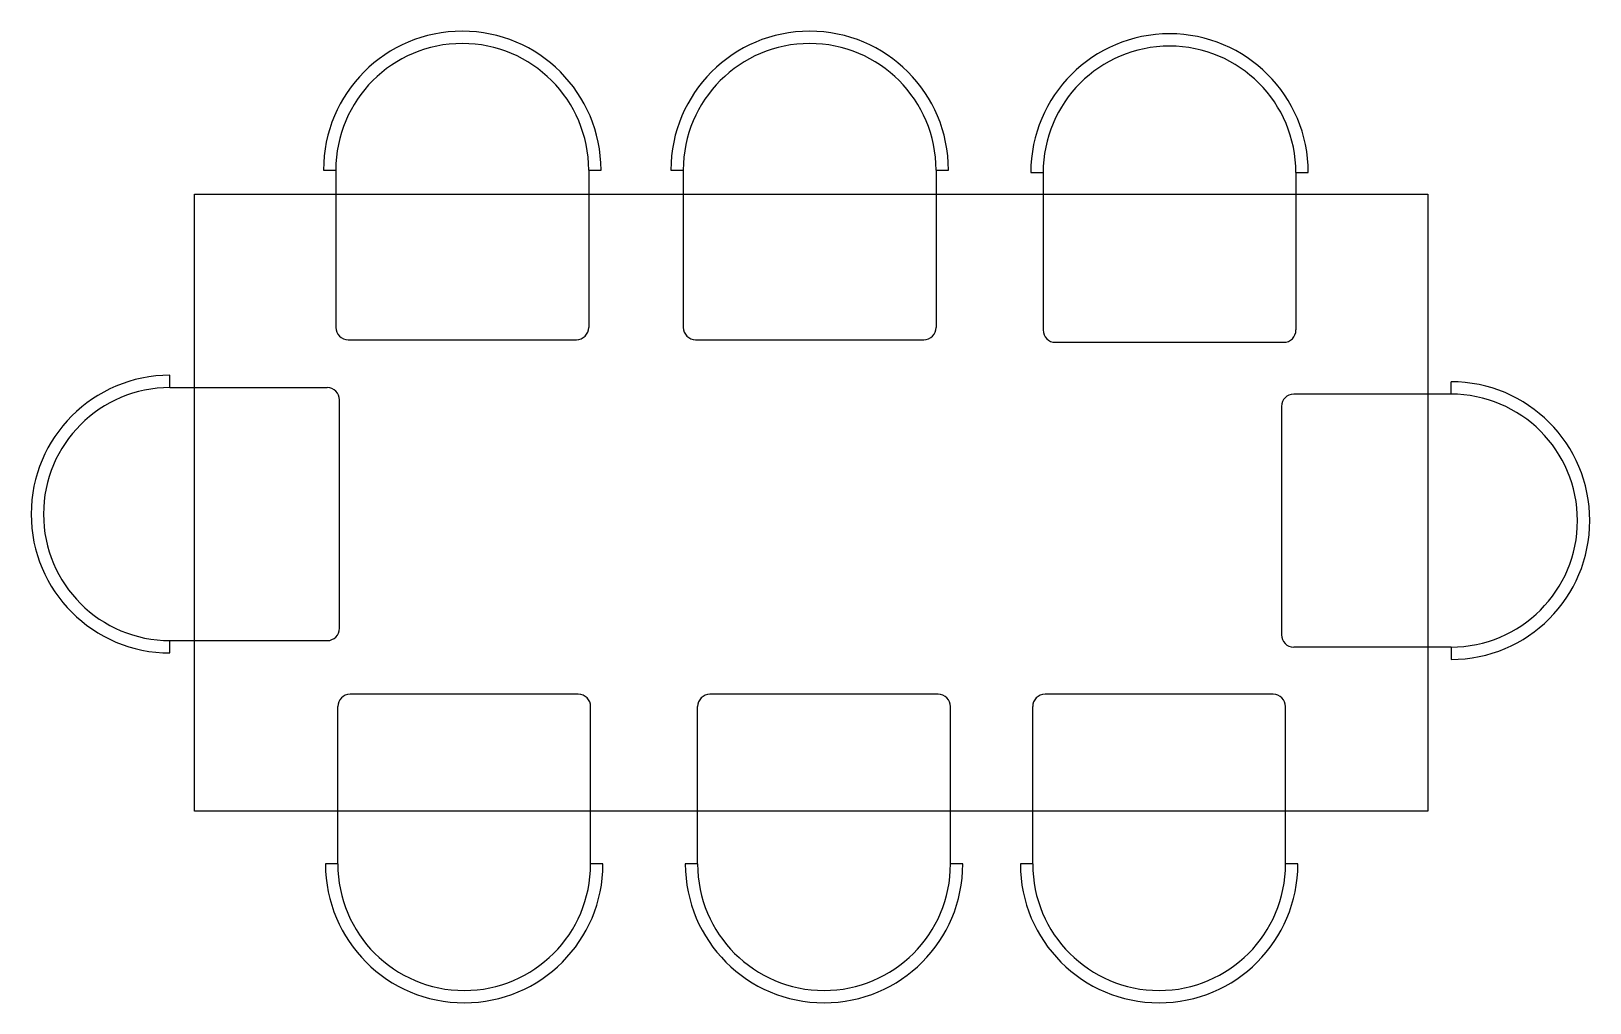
# Model space of a CAD drawing. Extents: x 0.7 to 11, y 0.7 to 5.7.
# Drawn here: x 0.674 to 3.201, y 0.652 to 2.227 of the extents above; entities outside this region: 5.
import ezdxf

# ---------------------------------------------------------------- set-up
doc = ezdxf.new("R2010")
doc.units = 0
doc.layers.get('0').update_dxf_attribs({"linetype": 'CONTINUOUS'})

msp = doc.modelspace()

# ---------------------------------------------------------------- linework, layer by layer
at = {"color": 0}
for p, q in [((1.1479, 2.0019), (1.1679, 2.0019)), ((1.1679, 2.0019), (1.1679, 1.7469)), ((1.5779, 2.0019), (1.5779, 1.7469)), ((1.5779, 2.0019), (1.5979, 2.0019)), ((1.7113, 2.0019), (1.7313, 2.0019)), ((1.7313, 2.0019), (1.7313, 1.7469)), ((2.1413, 2.0019), (2.1413, 1.7469)), ((2.1413, 2.0019), (2.1613, 2.0019)), ((2.2948, 1.9977), (2.3148, 1.9977)), ((2.3148, 1.9977), (2.3148, 1.7427)), ((2.7248, 1.9977), (2.7248, 1.7427)), ((2.7248, 1.9977), (2.7448, 1.9977)), ((1.1879, 1.7269), (1.5579, 1.7269)), ((1.7513, 1.7269), (2.1213, 1.7269)), ((2.3348, 1.7227), (2.7048, 1.7227)), ((0.8989, 1.6493), (0.8989, 1.6693)), ((0.8989, 1.6493), (1.1539, 1.6493)), ((2.9763, 1.6388), (2.9763, 1.6588)), ((1.1739, 1.2593), (1.1739, 1.6293)), ((2.7013, 1.6188), (2.7013, 1.2488)), ((2.9763, 1.6388), (2.7213, 1.6388)), ((0.8989, 1.2393), (1.1539, 1.2393)), ((0.8989, 1.2193), (0.8989, 1.2393)), ((2.9763, 1.2288), (2.7213, 1.2288)), ((2.9763, 1.2288), (2.9763, 1.2088)), ((1.5611, 1.1524), (1.1911, 1.1524)), ((2.1446, 1.1524), (1.7746, 1.1524)), ((2.6879, 1.1524), (2.3179, 1.1524)), ((1.1711, 0.8774), (1.1711, 1.1324)), ((1.5811, 0.8774), (1.5811, 1.1324)), ((1.7546, 0.8774), (1.7546, 1.1324)), ((2.1646, 0.8774), (2.1646, 1.1324)), ((2.2979, 0.8774), (2.2979, 1.1324)), ((2.7079, 0.8774), (2.7079, 1.1324)), ((1.1711, 0.8774), (1.1511, 0.8774)), ((1.6011, 0.8774), (1.5811, 0.8774)), ((1.7546, 0.8774), (1.7346, 0.8774)), ((2.1846, 0.8774), (2.1646, 0.8774)), ((2.2979, 0.8774), (2.2779, 0.8774)), ((2.7279, 0.8774), (2.7079, 0.8774))]:
    msp.add_line(p, q, dxfattribs=at)
for points in [[(10.9394, 5.6907), (10.9394, 5.6907)], [(8.7796, 5.6682), (8.7796, 5.6682)], [(9.8036, 5.6682), (9.8036, 5.6682)], [(9.3385, 3.4865), (9.3385, 3.4865)], [(11.0101, 3.4865), (11.0101, 3.4865)]]:
    msp.add_lwpolyline(points, dxfattribs=at)
msp.add_lwpolyline([(0.9388, 0.9629), (0.9388, 1.9629), (2.9388, 1.9629), (2.9388, 0.9629)], close=True, dxfattribs=at)
for centre, radius, start, end in [((1.3729, 2.0019), 0.225, 0, 180), ((1.9363, 2.0019), 0.225, 0, 180), ((1.3729, 2.0019), 0.205, 0, 180), ((1.9363, 2.0019), 0.205, 0, 180), ((2.5198, 1.9977), 0.225, 0, 180), ((2.5198, 1.9977), 0.205, 0, 180), ((1.1879, 1.7469), 0.02, 180, 270), ((1.5579, 1.7469), 0.02, 270, 0), ((1.7513, 1.7469), 0.02, 180, 270), ((2.1213, 1.7469), 0.02, 270, 0), ((2.3348, 1.7427), 0.02, 180, 270), ((2.7048, 1.7427), 0.02, 270, 0), ((0.8989, 1.4443), 0.225, 90, 270), ((0.8989, 1.4443), 0.205, 90, 270), ((1.1539, 1.6293), 0.02, 0, 90), ((2.9763, 1.4338), 0.225, 270, 90), ((2.7213, 1.6188), 0.02, 90, 180), ((2.9763, 1.4338), 0.205, 270, 90), ((1.1539, 1.2593), 0.02, 270, 0), ((2.7213, 1.2488), 0.02, 180, 270), ((1.1911, 1.1324), 0.02, 90, 180), ((1.5611, 1.1324), 0.02, 0, 90), ((1.7746, 1.1324), 0.02, 90, 180), ((2.1446, 1.1324), 0.02, 0, 90), ((2.3179, 1.1324), 0.02, 90, 180), ((2.6879, 1.1324), 0.02, 0, 90), ((1.3761, 0.8774), 0.225, 180, 0), ((1.3761, 0.8774), 0.205, 180, 0), ((1.9596, 0.8774), 0.225, 180, 0), ((1.9596, 0.8774), 0.205, 180, 0), ((2.5029, 0.8774), 0.225, 180, 0), ((2.5029, 0.8774), 0.205, 180, 0)]:
    msp.add_arc(centre, radius, start, end, dxfattribs=at)

doc.saveas('drawing.dxf')
